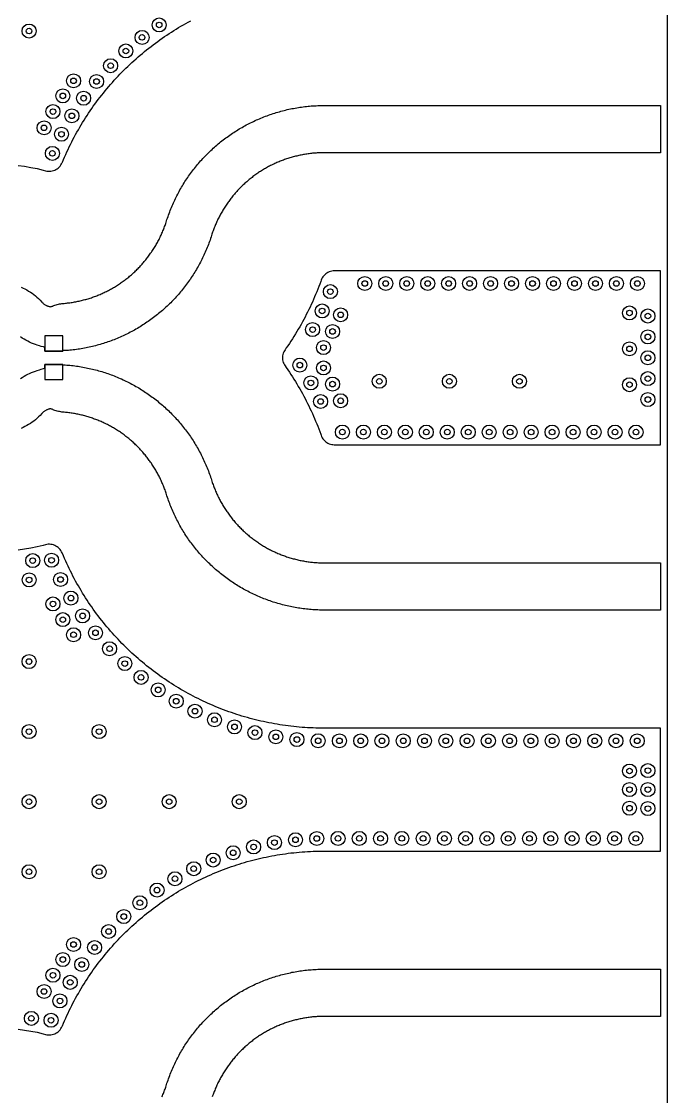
# Model space of a CAD drawing. Header units: millimetres. Extents: x 0 to 99, y -63 to 63.
# Drawn here: x 75.98 to 99.03, y -41.77 to -3.41 of the extents above; entities that cross this region are included whole.
import ezdxf

# ---------------------------------------------------------------- set-up
doc = ezdxf.new("R2010")
doc.units = ezdxf.units.MM
for name, color, linetype in [('BOARD_OUTLINE', 5, 'Continuous'), ('RES_PADS_0402', 6, 'Continuous'), ('TOP_COPPER', 1, 'Continuous'), ('TOP_GROUND_POUR', 3, 'Continuous'), ('VIA_HOLES', 7, 'Continuous'), ('VIA_PADS', 2, 'Continuous')]:
    doc.layers.add(name, color=color, linetype=linetype)

msp = doc.modelspace()

# ---------------------------------------------------------------- linework, layer by layer
at = {"layer": 'BOARD_OUTLINE'}
msp.add_lwpolyline([(-0.25, -63.449), (99.034, -63.449), (99.034, 63.449), (-0.25, 63.449)], close=True, dxfattribs=at)
at = {"layer": 'RES_PADS_0402'}
for points in [[(76.813, -15.17), (77.453, -15.17), (77.453, -14.63), (76.813, -14.63)], [(76.813, -16.19), (77.453, -16.19), (77.453, -15.65), (76.813, -15.65)]]:
    msp.add_lwpolyline(points, close=True, dxfattribs=at)
at = {"layer": 'TOP_COPPER'}
for points in [[(75.97, -12.89), (76.038, -12.921), (76.105, -12.953), (76.171, -12.989), (76.235, -13.027), (76.298, -13.067), (76.359, -13.109), (76.419, -13.154), (76.477, -13.2), (76.533, -13.249), (76.588, -13.3), (76.641, -13.353), (76.706, -13.423), (76.721, -13.439), (76.737, -13.454), (76.753, -13.468), (76.77, -13.481), (76.788, -13.494), (76.806, -13.507), (76.824, -13.518), (76.843, -13.529), (76.862, -13.54), (76.881, -13.549), (76.901, -13.558), (76.921, -13.566), (76.941, -13.574), (76.962, -13.58), (76.983, -13.584), (77.005, -13.586), (77.027, -13.584), (77.05, -13.58), (77.071, -13.574), (77.093, -13.566), (77.113, -13.556), (77.133, -13.545), (77.175, -13.532), (77.217, -13.521), (77.258, -13.509), (77.299, -13.498), (77.34, -13.489), (77.382, -13.481), (77.423, -13.475), (77.464, -13.471), (77.505, -13.467), (77.546, -13.463), (77.587, -13.459), (77.628, -13.454), (77.669, -13.449), (77.71, -13.444), (77.751, -13.438), (77.792, -13.432), (77.833, -13.425), (77.874, -13.418), (77.915, -13.41), (77.955, -13.403), (77.996, -13.394), (78.036, -13.386), (78.076, -13.377), (78.117, -13.367), (78.157, -13.357), (78.197, -13.347), (78.237, -13.336), (78.277, -13.325), (78.317, -13.314), (78.356, -13.302), (78.396, -13.29), (78.435, -13.277), (78.474, -13.265), (78.514, -13.251), (78.553, -13.237), (78.591, -13.223), (78.63, -13.209), (78.669, -13.194), (78.707, -13.179), (78.745, -13.163), (78.784, -13.147), (78.822, -13.131), (78.859, -13.114), (78.897, -13.097), (78.935, -13.079), (78.972, -13.062), (79.009, -13.043), (79.046, -13.025), (79.083, -13.006), (79.119, -12.986), (79.156, -12.967), (79.192, -12.947), (79.228, -12.926), (79.264, -12.906), (79.299, -12.885), (79.335, -12.863), (79.37, -12.841), (79.405, -12.819), (79.439, -12.797), (79.474, -12.774), (79.508, -12.751), (79.542, -12.727), (79.576, -12.704), (79.61, -12.68), (79.643, -12.655), (79.676, -12.63), (79.709, -12.605), (79.742, -12.58), (79.774, -12.554), (79.806, -12.528), (79.838, -12.502), (79.87, -12.475), (79.901, -12.448), (79.932, -12.421), (79.963, -12.393), (79.993, -12.365), (80.024, -12.337), (80.054, -12.308), (80.083, -12.28), (80.113, -12.251), (80.142, -12.221), (80.171, -12.191), (80.199, -12.162), (80.227, -12.131), (80.255, -12.101), (80.283, -12.07), (80.31, -12.039), (80.337, -12.008), (80.364, -11.976), (80.39, -11.944), (80.417, -11.912), (80.442, -11.88), (80.468, -11.847), (80.493, -11.815), (80.518, -11.781), (80.542, -11.748), (80.566, -11.715), (80.59, -11.681), (80.614, -11.647), (80.637, -11.612), (80.66, -11.578), (80.682, -11.543), (80.705, -11.508), (80.726, -11.473), (80.748, -11.438), (80.769, -11.402), (80.79, -11.367), (80.81, -11.331), (80.83, -11.294), (80.85, -11.258), (80.869, -11.221), (80.888, -11.185), (80.907, -11.148), (80.925, -11.111), (80.943, -11.073), (80.961, -11.036), (80.978, -10.998), (80.994, -10.961), (81.011, -10.923), (81.027, -10.884), (81.043, -10.846), (81.058, -10.808), (81.073, -10.769), (81.087, -10.73), (81.102, -10.692), (81.115, -10.653), (81.129, -10.614), (81.142, -10.574), (81.172, -10.48), (81.19, -10.425), (81.209, -10.37), (81.228, -10.315), (81.248, -10.261), (81.269, -10.207), (81.289, -10.153), (81.311, -10.099), (81.333, -10.045), (81.355, -9.992), (81.378, -9.939), (81.402, -9.886), (81.426, -9.833), (81.45, -9.781), (81.475, -9.729), (81.501, -9.677), (81.527, -9.625), (81.554, -9.574), (81.581, -9.522), (81.608, -9.471), (81.636, -9.421), (81.665, -9.371), (81.694, -9.32), (81.724, -9.271), (81.754, -9.221), (81.784, -9.172), (81.815, -9.123), (81.847, -9.074), (81.879, -9.026), (81.911, -8.978), (81.944, -8.931), (81.977, -8.883), (82.011, -8.836), (82.046, -8.79), (82.08, -8.743), (82.116, -8.697), (82.151, -8.652), (82.187, -8.606), (82.224, -8.562), (82.261, -8.517), (82.298, -8.473), (82.336, -8.429), (82.374, -8.386), (82.413, -8.343), (82.452, -8.3), (82.492, -8.258), (82.532, -8.216), (82.572, -8.174), (82.613, -8.133), (82.654, -8.092), (82.696, -8.052), (82.738, -8.012), (82.78, -7.973), (82.823, -7.933), (82.866, -7.895), (82.909, -7.857), (82.953, -7.819), (82.997, -7.781), (83.042, -7.745), (83.087, -7.708), (83.132, -7.672), (83.178, -7.636), (83.224, -7.601), (83.27, -7.567), (83.317, -7.532), (83.364, -7.499), (83.411, -7.465), (83.459, -7.432), (83.507, -7.4), (83.555, -7.368), (83.604, -7.337), (83.653, -7.306), (83.702, -7.275), (83.752, -7.245), (83.801, -7.216), (83.852, -7.187), (83.902, -7.158), (83.953, -7.13), (84.004, -7.103), (84.055, -7.076), (84.106, -7.049), (84.158, -7.023), (84.21, -6.998), (84.262, -6.973), (84.315, -6.948), (84.367, -6.924), (84.42, -6.901), (84.473, -6.878), (84.527, -6.855), (84.58, -6.833), (84.634, -6.812), (84.688, -6.791), (84.743, -6.771), (84.797, -6.751), (84.852, -6.732), (84.906, -6.713), (84.961, -6.695), (85.017, -6.678), (85.072, -6.661), (85.127, -6.644), (85.183, -6.628), (85.239, -6.613), (85.295, -6.598), (85.351, -6.583), (85.407, -6.57), (85.464, -6.556), (85.52, -6.544), (85.577, -6.532), (85.633, -6.52), (85.69, -6.509), (85.747, -6.499), (85.804, -6.489), (85.861, -6.479), (85.919, -6.471), (85.976, -6.462), (86.033, -6.455), (86.091, -6.448), (86.148, -6.441), (86.206, -6.435), (86.264, -6.43), (86.321, -6.425), (86.379, -6.421), (86.437, -6.417), (86.495, -6.414), (86.552, -6.411), (86.61, -6.409), (86.668, -6.408), (86.726, -6.407), (86.784, -6.407), (98.784, -6.407), (98.784, -8.093), (86.784, -8.093), (86.743, -8.093), (86.701, -8.094), (86.66, -8.095), (86.619, -8.096), (86.577, -8.098), (86.536, -8.101), (86.495, -8.103), (86.453, -8.106), (86.412, -8.11), (86.371, -8.114), (86.33, -8.118), (86.289, -8.122), (86.248, -8.127), (86.207, -8.133), (86.166, -8.139), (86.125, -8.145), (86.084, -8.152), (86.043, -8.159), (86.003, -8.166), (85.962, -8.174), (85.922, -8.182), (85.881, -8.191), (85.841, -8.2), (85.801, -8.21), (85.76, -8.219), (85.72, -8.23), (85.68, -8.24), (85.64, -8.251), (85.601, -8.263), (85.561, -8.274), (85.522, -8.287), (85.482, -8.299), (85.443, -8.312), (85.404, -8.326), (85.365, -8.339), (85.326, -8.353), (85.287, -8.368), (85.249, -8.383), (85.21, -8.398), (85.172, -8.414), (85.134, -8.43), (85.096, -8.446), (85.058, -8.463), (85.02, -8.48), (84.983, -8.497), (84.945, -8.515), (84.908, -8.533), (84.871, -8.552), (84.835, -8.571), (84.798, -8.59), (84.762, -8.61), (84.725, -8.63), (84.689, -8.65), (84.654, -8.671), (84.618, -8.692), (84.583, -8.714), (84.547, -8.735), (84.513, -8.757), (84.478, -8.78), (84.443, -8.803), (84.409, -8.826), (84.375, -8.849), (84.341, -8.873), (84.308, -8.897), (84.274, -8.922), (84.241, -8.946), (84.208, -8.972), (84.176, -8.997), (84.143, -9.023), (84.111, -9.049), (84.079, -9.075), (84.048, -9.102), (84.016, -9.129), (83.985, -9.156), (83.954, -9.184), (83.924, -9.212), (83.894, -9.24), (83.864, -9.268), (83.834, -9.297), (83.805, -9.326), (83.775, -9.356), (83.747, -9.385), (83.718, -9.415), (83.69, -9.445), (83.662, -9.476), (83.634, -9.507), (83.607, -9.538), (83.58, -9.569), (83.553, -9.601), (83.527, -9.632), (83.501, -9.664), (83.475, -9.697), (83.449, -9.729), (83.424, -9.762), (83.399, -9.795), (83.375, -9.829), (83.351, -9.862), (83.327, -9.896), (83.303, -9.93), (83.28, -9.964), (83.257, -9.999), (83.235, -10.033), (83.213, -10.068), (83.191, -10.104), (83.169, -10.139), (83.148, -10.174), (83.128, -10.21), (83.107, -10.246), (83.087, -10.282), (83.067, -10.319), (83.048, -10.355), (83.029, -10.392), (83.01, -10.429), (82.992, -10.466), (82.974, -10.503), (82.957, -10.541), (82.94, -10.578), (82.923, -10.616), (82.906, -10.654), (82.89, -10.692), (82.875, -10.731), (82.859, -10.769), (82.844, -10.808), (82.83, -10.846), (82.816, -10.885), (82.802, -10.924), (82.788, -10.963), (82.775, -11.003), (82.745, -11.097), (82.727, -11.152), (82.708, -11.207), (82.689, -11.261), (82.669, -11.316), (82.649, -11.37), (82.628, -11.424), (82.606, -11.478), (82.584, -11.531), (82.562, -11.585), (82.539, -11.638), (82.515, -11.691), (82.491, -11.743), (82.467, -11.796), (82.442, -11.848), (82.416, -11.9), (82.39, -11.952), (82.364, -12.003), (82.337, -12.054), (82.309, -12.105), (82.281, -12.156), (82.252, -12.206), (82.223, -12.256), (82.194, -12.306), (82.164, -12.356), (82.133, -12.405), (82.102, -12.454), (82.071, -12.502), (82.039, -12.551), (82.006, -12.599), (81.973, -12.646), (81.94, -12.693), (81.906, -12.74), (81.872, -12.787), (81.837, -12.833), (81.802, -12.879), (81.766, -12.925), (81.73, -12.97), (81.693, -13.015), (81.656, -13.06), (81.619, -13.104), (81.581, -13.148), (81.543, -13.191), (81.504, -13.234), (81.465, -13.277), (81.425, -13.319), (81.386, -13.361), (81.345, -13.403), (81.304, -13.444), (81.263, -13.485), (81.222, -13.525), (81.18, -13.565), (81.137, -13.604), (81.095, -13.643), (81.052, -13.682), (81.008, -13.72), (80.964, -13.758), (80.92, -13.795), (80.875, -13.832), (80.83, -13.869), (80.785, -13.905), (80.739, -13.94), (80.693, -13.976), (80.647, -14.01), (80.6, -14.044), (80.553, -14.078), (80.506, -14.112), (80.458, -14.144), (80.41, -14.177), (80.362, -14.209), (80.313, -14.24), (80.264, -14.271), (80.215, -14.302), (80.166, -14.332), (80.116, -14.361), (80.066, -14.39), (80.015, -14.419), (79.965, -14.447), (79.914, -14.474), (79.862, -14.501), (79.811, -14.528), (79.759, -14.554), (79.707, -14.579), (79.655, -14.604), (79.603, -14.629), (79.55, -14.653), (79.497, -14.676), (79.444, -14.699), (79.39, -14.721), (79.337, -14.743), (79.283, -14.765), (79.229, -14.785), (79.175, -14.806), (79.12, -14.826), (79.066, -14.845), (79.011, -14.863), (78.956, -14.882), (78.901, -14.899), (78.845, -14.916), (78.79, -14.933), (78.734, -14.949), (78.678, -14.964), (78.622, -14.979), (78.566, -14.993), (78.51, -15.007), (78.454, -15.02), (78.397, -15.033), (78.341, -15.045), (78.284, -15.057), (78.227, -15.068), (78.17, -15.078), (78.113, -15.088), (78.056, -15.097), (77.999, -15.106), (77.941, -15.114), (77.884, -15.122), (77.826, -15.129), (77.769, -15.136), (77.711, -15.142), (77.654, -15.147), (77.596, -15.152), (77.538, -15.155), (77.48, -15.155), (77.453, -15.154), (77.453, -15.17), (76.813, -15.17), (76.813, -15.04), (76.761, -15.025), (76.688, -15.005), (76.617, -14.983), (76.545, -14.961), (76.475, -14.938), (76.404, -14.913), (76.335, -14.885), (76.267, -14.855), (76.201, -14.822), (76.135, -14.786), (76.071, -14.749), (76.008, -14.709), (75.947, -14.666)], [(75.947, -16.154), (76.008, -16.111), (76.071, -16.071), (76.135, -16.034), (76.201, -15.998), (76.267, -15.965), (76.335, -15.935), (76.404, -15.907), (76.475, -15.882), (76.545, -15.859), (76.617, -15.837), (76.688, -15.815), (76.761, -15.795), (76.813, -15.78), (76.813, -15.65), (77.453, -15.65), (77.453, -15.666), (77.48, -15.665), (77.538, -15.665), (77.596, -15.668), (77.654, -15.673), (77.711, -15.678), (77.769, -15.684), (77.826, -15.691), (77.884, -15.698), (77.941, -15.706), (77.999, -15.714), (78.056, -15.723), (78.113, -15.732), (78.17, -15.742), (78.227, -15.752), (78.284, -15.763), (78.341, -15.775), (78.397, -15.787), (78.454, -15.8), (78.51, -15.813), (78.566, -15.827), (78.622, -15.841), (78.678, -15.856), (78.734, -15.871), (78.79, -15.887), (78.845, -15.904), (78.901, -15.921), (78.956, -15.938), (79.011, -15.957), (79.066, -15.975), (79.12, -15.994), (79.175, -16.014), (79.229, -16.035), (79.283, -16.055), (79.337, -16.077), (79.39, -16.099), (79.444, -16.121), (79.497, -16.144), (79.55, -16.167), (79.603, -16.191), (79.655, -16.216), (79.707, -16.241), (79.759, -16.266), (79.811, -16.292), (79.862, -16.319), (79.914, -16.346), (79.965, -16.373), (80.015, -16.401), (80.066, -16.43), (80.116, -16.459), (80.166, -16.488), (80.215, -16.518), (80.264, -16.549), (80.313, -16.58), (80.362, -16.611), (80.41, -16.643), (80.458, -16.676), (80.506, -16.708), (80.553, -16.742), (80.6, -16.776), (80.647, -16.81), (80.693, -16.844), (80.739, -16.88), (80.785, -16.915), (80.83, -16.951), (80.875, -16.988), (80.92, -17.025), (80.964, -17.062), (81.008, -17.1), (81.052, -17.138), (81.095, -17.177), (81.137, -17.216), (81.18, -17.255), (81.222, -17.295), (81.263, -17.335), (81.304, -17.376), (81.345, -17.417), (81.386, -17.459), (81.425, -17.501), (81.465, -17.543), (81.504, -17.586), (81.543, -17.629), (81.581, -17.672), (81.619, -17.716), (81.656, -17.76), (81.693, -17.805), (81.73, -17.85), (81.766, -17.895), (81.802, -17.941), (81.837, -17.987), (81.872, -18.033), (81.906, -18.08), (81.94, -18.127), (81.973, -18.174), (82.006, -18.221), (82.039, -18.269), (82.071, -18.318), (82.102, -18.366), (82.133, -18.415), (82.164, -18.464), (82.194, -18.514), (82.223, -18.564), (82.252, -18.614), (82.281, -18.664), (82.309, -18.715), (82.337, -18.766), (82.364, -18.817), (82.39, -18.868), (82.416, -18.92), (82.442, -18.972), (82.467, -19.024), (82.491, -19.077), (82.515, -19.129), (82.539, -19.182), (82.562, -19.235), (82.584, -19.289), (82.606, -19.342), (82.628, -19.396), (82.649, -19.45), (82.669, -19.504), (82.689, -19.559), (82.708, -19.613), (82.727, -19.668), (82.745, -19.723), (82.775, -19.817), (82.788, -19.857), (82.802, -19.896), (82.816, -19.935), (82.83, -19.974), (82.844, -20.012), (82.859, -20.051), (82.875, -20.089), (82.89, -20.128), (82.906, -20.166), (82.923, -20.204), (82.94, -20.242), (82.957, -20.279), (82.974, -20.317), (82.992, -20.354), (83.01, -20.391), (83.029, -20.428), (83.048, -20.465), (83.067, -20.501), (83.087, -20.538), (83.107, -20.574), (83.128, -20.61), (83.148, -20.646), (83.169, -20.681), (83.191, -20.716), (83.213, -20.752), (83.235, -20.787), (83.257, -20.821), (83.28, -20.856), (83.303, -20.89), (83.327, -20.924), (83.351, -20.958), (83.375, -20.991), (83.399, -21.025), (83.424, -21.058), (83.449, -21.091), (83.475, -21.123), (83.501, -21.156), (83.527, -21.188), (83.553, -21.219), (83.58, -21.251), (83.607, -21.282), (83.634, -21.313), (83.662, -21.344), (83.69, -21.375), (83.718, -21.405), (83.747, -21.435), (83.775, -21.464), (83.805, -21.494), (83.834, -21.523), (83.864, -21.552), (83.894, -21.58), (83.924, -21.608), (83.954, -21.636), (83.985, -21.664), (84.016, -21.691), (84.048, -21.718), (84.079, -21.745), (84.111, -21.771), (84.143, -21.797), (84.176, -21.823), (84.208, -21.848), (84.241, -21.874), (84.274, -21.898), (84.308, -21.923), (84.341, -21.947), (84.375, -21.971), (84.409, -21.994), (84.443, -22.017), (84.478, -22.04), (84.513, -22.063), (84.547, -22.085), (84.583, -22.106), (84.618, -22.128), (84.654, -22.149), (84.689, -22.17), (84.725, -22.19), (84.762, -22.21), (84.798, -22.23), (84.835, -22.249), (84.871, -22.268), (84.908, -22.287), (84.945, -22.305), (84.983, -22.323), (85.02, -22.34), (85.058, -22.357), (85.096, -22.374), (85.134, -22.39), (85.172, -22.406), (85.21, -22.422), (85.249, -22.437), (85.287, -22.452), (85.326, -22.467), (85.365, -22.481), (85.404, -22.494), (85.443, -22.508), (85.482, -22.521), (85.522, -22.533), (85.561, -22.546), (85.601, -22.557), (85.64, -22.569), (85.68, -22.58), (85.72, -22.59), (85.76, -22.601), (85.801, -22.61), (85.841, -22.62), (85.881, -22.629), (85.922, -22.638), (85.962, -22.646), (86.003, -22.654), (86.043, -22.661), (86.084, -22.668), (86.125, -22.675), (86.166, -22.681), (86.207, -22.687), (86.248, -22.693), (86.289, -22.698), (86.33, -22.702), (86.371, -22.706), (86.412, -22.71), (86.453, -22.714), (86.495, -22.717), (86.536, -22.719), (86.577, -22.722), (86.619, -22.724), (86.66, -22.725), (86.701, -22.726), (86.743, -22.727), (86.784, -22.727), (98.784, -22.727), (98.784, -24.413), (86.784, -24.413), (86.726, -24.413), (86.668, -24.412), (86.61, -24.411), (86.552, -24.409), (86.495, -24.406), (86.437, -24.403), (86.379, -24.399), (86.321, -24.395), (86.264, -24.39), (86.206, -24.385), (86.148, -24.379), (86.091, -24.372), (86.033, -24.365), (85.976, -24.358), (85.919, -24.349), (85.861, -24.341), (85.804, -24.331), (85.747, -24.321), (85.69, -24.311), (85.633, -24.3), (85.577, -24.288), (85.52, -24.276), (85.464, -24.264), (85.407, -24.25), (85.351, -24.237), (85.295, -24.222), (85.239, -24.207), (85.183, -24.192), (85.127, -24.176), (85.072, -24.159), (85.017, -24.142), (84.961, -24.125), (84.906, -24.107), (84.852, -24.088), (84.797, -24.069), (84.743, -24.049), (84.688, -24.029), (84.634, -24.008), (84.58, -23.987), (84.527, -23.965), (84.473, -23.942), (84.42, -23.919), (84.367, -23.896), (84.315, -23.872), (84.262, -23.847), (84.21, -23.822), (84.158, -23.797), (84.106, -23.771), (84.055, -23.744), (84.004, -23.717), (83.953, -23.69), (83.902, -23.662), (83.852, -23.633), (83.801, -23.604), (83.752, -23.575), (83.702, -23.545), (83.653, -23.514), (83.604, -23.483), (83.555, -23.452), (83.507, -23.42), (83.459, -23.388), (83.411, -23.355), (83.364, -23.321), (83.317, -23.288), (83.27, -23.253), (83.224, -23.219), (83.178, -23.184), (83.132, -23.148), (83.087, -23.112), (83.042, -23.075), (82.997, -23.039), (82.953, -23.001), (82.909, -22.963), (82.866, -22.925), (82.823, -22.887), (82.78, -22.847), (82.738, -22.808), (82.696, -22.768), (82.654, -22.728), (82.613, -22.687), (82.572, -22.646), (82.532, -22.604), (82.492, -22.562), (82.452, -22.52), (82.413, -22.477), (82.374, -22.434), (82.336, -22.391), (82.298, -22.347), (82.261, -22.303), (82.224, -22.258), (82.187, -22.214), (82.151, -22.168), (82.116, -22.123), (82.08, -22.077), (82.046, -22.03), (82.011, -21.984), (81.977, -21.937), (81.944, -21.889), (81.911, -21.842), (81.879, -21.794), (81.847, -21.746), (81.815, -21.697), (81.784, -21.648), (81.754, -21.599), (81.724, -21.549), (81.694, -21.5), (81.665, -21.449), (81.636, -21.399), (81.608, -21.349), (81.581, -21.298), (81.554, -21.246), (81.527, -21.195), (81.501, -21.143), (81.475, -21.091), (81.45, -21.039), (81.426, -20.987), (81.402, -20.934), (81.378, -20.881), (81.355, -20.828), (81.333, -20.775), (81.311, -20.721), (81.289, -20.667), (81.269, -20.613), (81.248, -20.559), (81.228, -20.505), (81.209, -20.45), (81.19, -20.395), (81.172, -20.34), (81.142, -20.246), (81.129, -20.206), (81.115, -20.167), (81.102, -20.128), (81.087, -20.09), (81.073, -20.051), (81.058, -20.012), (81.043, -19.974), (81.027, -19.936), (81.011, -19.897), (80.994, -19.859), (80.978, -19.822), (80.961, -19.784), (80.943, -19.747), (80.925, -19.709), (80.907, -19.672), (80.888, -19.635), (80.869, -19.599), (80.85, -19.562), (80.83, -19.526), (80.81, -19.489), (80.79, -19.453), (80.769, -19.418), (80.748, -19.382), (80.726, -19.347), (80.705, -19.312), (80.682, -19.277), (80.66, -19.242), (80.637, -19.208), (80.614, -19.173), (80.59, -19.139), (80.566, -19.105), (80.542, -19.072), (80.518, -19.039), (80.493, -19.005), (80.468, -18.973), (80.442, -18.94), (80.417, -18.908), (80.39, -18.876), (80.364, -18.844), (80.337, -18.812), (80.31, -18.781), (80.283, -18.75), (80.255, -18.719), (80.227, -18.689), (80.199, -18.658), (80.171, -18.629), (80.142, -18.599), (80.113, -18.569), (80.083, -18.54), (80.054, -18.512), (80.024, -18.483), (79.993, -18.455), (79.963, -18.427), (79.932, -18.399), (79.901, -18.372), (79.87, -18.345), (79.838, -18.318), (79.806, -18.292), (79.774, -18.266), (79.742, -18.24), (79.709, -18.215), (79.676, -18.19), (79.643, -18.165), (79.61, -18.14), (79.576, -18.116), (79.542, -18.093), (79.508, -18.069), (79.474, -18.046), (79.439, -18.023), (79.405, -18.001), (79.37, -17.979), (79.335, -17.957), (79.299, -17.935), (79.264, -17.914), (79.228, -17.894), (79.192, -17.873), (79.156, -17.853), (79.119, -17.834), (79.083, -17.814), (79.046, -17.795), (79.009, -17.777), (78.972, -17.758), (78.935, -17.741), (78.897, -17.723), (78.859, -17.706), (78.822, -17.689), (78.784, -17.673), (78.745, -17.657), (78.707, -17.641), (78.669, -17.626), (78.63, -17.611), (78.591, -17.597), (78.553, -17.583), (78.514, -17.569), (78.474, -17.555), (78.435, -17.543), (78.396, -17.53), (78.356, -17.518), (78.317, -17.506), (78.277, -17.495), (78.237, -17.484), (78.197, -17.473), (78.157, -17.463), (78.117, -17.453), (78.076, -17.443), (78.036, -17.434), (77.996, -17.426), (77.955, -17.417), (77.915, -17.41), (77.874, -17.402), (77.833, -17.395), (77.792, -17.388), (77.751, -17.382), (77.71, -17.376), (77.669, -17.371), (77.628, -17.366), (77.587, -17.361), (77.546, -17.357), (77.505, -17.353), (77.464, -17.349), (77.423, -17.345), (77.382, -17.339), (77.34, -17.331), (77.299, -17.322), (77.258, -17.311), (77.217, -17.299), (77.175, -17.288), (77.133, -17.275), (77.113, -17.264), (77.093, -17.254), (77.071, -17.246), (77.05, -17.24), (77.027, -17.236), (77.005, -17.234), (76.983, -17.236), (76.962, -17.24), (76.941, -17.246), (76.921, -17.254), (76.901, -17.262), (76.881, -17.271), (76.862, -17.28), (76.843, -17.291), (76.824, -17.302), (76.806, -17.313), (76.788, -17.326), (76.77, -17.339), (76.753, -17.352), (76.737, -17.366), (76.721, -17.381), (76.706, -17.397), (76.641, -17.467), (76.588, -17.52), (76.533, -17.571), (76.477, -17.62), (76.419, -17.666), (76.359, -17.711), (76.298, -17.753), (76.235, -17.793), (76.171, -17.831), (76.105, -17.867), (76.038, -17.899), (75.97, -17.93)], [(80.994, -41.781), (81.011, -41.743), (81.027, -41.704), (81.043, -41.666), (81.058, -41.628), (81.073, -41.589), (81.087, -41.55), (81.102, -41.512), (81.115, -41.473), (81.129, -41.434), (81.142, -41.394), (81.172, -41.3), (81.19, -41.245), (81.209, -41.19), (81.228, -41.135), (81.248, -41.081), (81.269, -41.027), (81.289, -40.973), (81.311, -40.919), (81.333, -40.865), (81.355, -40.812), (81.378, -40.759), (81.402, -40.706), (81.426, -40.653), (81.45, -40.601), (81.475, -40.549), (81.501, -40.497), (81.527, -40.445), (81.554, -40.394), (81.581, -40.342), (81.608, -40.291), (81.636, -40.241), (81.665, -40.191), (81.694, -40.14), (81.724, -40.091), (81.754, -40.041), (81.784, -39.992), (81.815, -39.943), (81.847, -39.894), (81.879, -39.846), (81.911, -39.798), (81.944, -39.751), (81.977, -39.703), (82.011, -39.656), (82.046, -39.61), (82.08, -39.563), (82.116, -39.517), (82.151, -39.472), (82.187, -39.426), (82.224, -39.382), (82.261, -39.337), (82.298, -39.293), (82.336, -39.249), (82.374, -39.206), (82.413, -39.163), (82.452, -39.12), (82.492, -39.078), (82.532, -39.036), (82.572, -38.994), (82.613, -38.953), (82.654, -38.912), (82.696, -38.872), (82.738, -38.832), (82.78, -38.793), (82.823, -38.753), (82.866, -38.715), (82.909, -38.677), (82.953, -38.639), (82.997, -38.601), (83.042, -38.565), (83.087, -38.528), (83.132, -38.492), (83.178, -38.456), (83.224, -38.421), (83.27, -38.387), (83.317, -38.352), (83.364, -38.319), (83.411, -38.285), (83.459, -38.252), (83.507, -38.22), (83.555, -38.188), (83.604, -38.157), (83.653, -38.126), (83.702, -38.095), (83.752, -38.065), (83.801, -38.036), (83.852, -38.007), (83.902, -37.978), (83.953, -37.95), (84.004, -37.923), (84.055, -37.896), (84.106, -37.869), (84.158, -37.843), (84.21, -37.818), (84.262, -37.793), (84.315, -37.768), (84.367, -37.744), (84.42, -37.721), (84.473, -37.698), (84.527, -37.675), (84.58, -37.653), (84.634, -37.632), (84.688, -37.611), (84.743, -37.591), (84.797, -37.571), (84.852, -37.552), (84.906, -37.533), (84.961, -37.515), (85.017, -37.498), (85.072, -37.481), (85.127, -37.464), (85.183, -37.448), (85.239, -37.433), (85.295, -37.418), (85.351, -37.403), (85.407, -37.39), (85.464, -37.376), (85.52, -37.364), (85.577, -37.352), (85.633, -37.34), (85.69, -37.329), (85.747, -37.319), (85.804, -37.309), (85.861, -37.299), (85.919, -37.291), (85.976, -37.282), (86.033, -37.275), (86.091, -37.268), (86.148, -37.261), (86.206, -37.255), (86.264, -37.25), (86.321, -37.245), (86.379, -37.241), (86.437, -37.237), (86.495, -37.234), (86.552, -37.231), (86.61, -37.229), (86.668, -37.228), (86.726, -37.227), (86.784, -37.227), (98.784, -37.227), (98.784, -38.913), (86.784, -38.913), (86.743, -38.913), (86.701, -38.914), (86.66, -38.915), (86.619, -38.916), (86.577, -38.918), (86.536, -38.921), (86.495, -38.923), (86.453, -38.926), (86.412, -38.93), (86.371, -38.934), (86.33, -38.938), (86.289, -38.942), (86.248, -38.947), (86.207, -38.953), (86.166, -38.959), (86.125, -38.965), (86.084, -38.972), (86.043, -38.979), (86.003, -38.986), (85.962, -38.994), (85.922, -39.002), (85.881, -39.011), (85.841, -39.02), (85.801, -39.03), (85.76, -39.039), (85.72, -39.05), (85.68, -39.06), (85.64, -39.071), (85.601, -39.083), (85.561, -39.094), (85.522, -39.107), (85.482, -39.119), (85.443, -39.132), (85.404, -39.146), (85.365, -39.159), (85.326, -39.173), (85.287, -39.188), (85.249, -39.203), (85.21, -39.218), (85.172, -39.234), (85.134, -39.25), (85.096, -39.266), (85.058, -39.283), (85.02, -39.3), (84.983, -39.317), (84.945, -39.335), (84.908, -39.353), (84.871, -39.372), (84.835, -39.391), (84.798, -39.41), (84.762, -39.43), (84.725, -39.45), (84.689, -39.47), (84.654, -39.491), (84.618, -39.512), (84.583, -39.534), (84.547, -39.555), (84.513, -39.577), (84.478, -39.6), (84.443, -39.623), (84.409, -39.646), (84.375, -39.669), (84.341, -39.693), (84.308, -39.717), (84.274, -39.742), (84.241, -39.766), (84.208, -39.792), (84.176, -39.817), (84.143, -39.843), (84.111, -39.869), (84.079, -39.895), (84.048, -39.922), (84.016, -39.949), (83.985, -39.976), (83.954, -40.004), (83.924, -40.032), (83.894, -40.06), (83.864, -40.088), (83.834, -40.117), (83.805, -40.146), (83.775, -40.176), (83.747, -40.205), (83.718, -40.235), (83.69, -40.265), (83.662, -40.296), (83.634, -40.327), (83.607, -40.358), (83.58, -40.389), (83.553, -40.421), (83.527, -40.452), (83.501, -40.484), (83.475, -40.517), (83.449, -40.549), (83.424, -40.582), (83.399, -40.615), (83.375, -40.649), (83.351, -40.682), (83.327, -40.716), (83.303, -40.75), (83.28, -40.784), (83.257, -40.819), (83.235, -40.853), (83.213, -40.888), (83.191, -40.924), (83.169, -40.959), (83.148, -40.994), (83.128, -41.03), (83.107, -41.066), (83.087, -41.102), (83.067, -41.139), (83.048, -41.175), (83.029, -41.212), (83.01, -41.249), (82.992, -41.286), (82.974, -41.323), (82.957, -41.361), (82.94, -41.398), (82.923, -41.436), (82.906, -41.474), (82.89, -41.512), (82.875, -41.551), (82.859, -41.589), (82.844, -41.628), (82.83, -41.666), (82.816, -41.705), (82.802, -41.744), (82.788, -41.783)]]:
    msp.add_lwpolyline(points, dxfattribs=at)
at = {"layer": 'TOP_GROUND_POUR'}
for points in [[(75.858, -8.549), (76.085, -8.578), (76.311, -8.615), (76.535, -8.661), (76.758, -8.715), (76.837, -8.736), (76.884, -8.747), (76.932, -8.753), (76.98, -8.754), (77.029, -8.751), (77.076, -8.743), (77.123, -8.73), (77.168, -8.713), (77.211, -8.692), (77.252, -8.667), (77.291, -8.638), (77.326, -8.605), (77.359, -8.569), (77.387, -8.53), (77.412, -8.489), (77.432, -8.445), (77.439, -8.428), (77.478, -8.337), (77.517, -8.246), (77.557, -8.155), (77.599, -8.065), (77.641, -7.975), (77.684, -7.885), (77.727, -7.796), (77.772, -7.708), (77.818, -7.619), (77.864, -7.532), (77.911, -7.444), (77.96, -7.358), (78.009, -7.271), (78.059, -7.186), (78.109, -7.1), (78.161, -7.015), (78.213, -6.931), (78.266, -6.847), (78.32, -6.764), (78.375, -6.681), (78.431, -6.599), (78.487, -6.517), (78.544, -6.436), (78.602, -6.356), (78.661, -6.276), (78.721, -6.196), (78.781, -6.117), (78.842, -6.039), (78.904, -5.962), (78.967, -5.885), (79.03, -5.808), (79.094, -5.733), (79.159, -5.657), (79.225, -5.583), (79.291, -5.509), (79.358, -5.436), (79.426, -5.363), (79.495, -5.292), (79.564, -5.22), (79.634, -5.15), (79.704, -5.08), (79.775, -5.011), (79.847, -4.942), (79.92, -4.875), (79.993, -4.808), (80.067, -4.742), (80.141, -4.676), (80.217, -4.611), (80.293, -4.547), (80.369, -4.484), (80.446, -4.421), (80.524, -4.36), (80.602, -4.299), (80.681, -4.238), (80.76, -4.179), (80.841, -4.12), (80.921, -4.062), (81.002, -4.005), (81.084, -3.949), (81.166, -3.893), (81.249, -3.839), (81.333, -3.785), (81.416, -3.732), (81.501, -3.68), (81.586, -3.628), (81.671, -3.578), (81.757, -3.528), (81.843, -3.479), (81.93, -3.431), (82.018, -3.384)], [(75.858, -39.369), (76.085, -39.398), (76.311, -39.435), (76.535, -39.481), (76.758, -39.535), (76.837, -39.556), (76.884, -39.567), (76.932, -39.573), (76.98, -39.574), (77.028, -39.571), (77.076, -39.563), (77.122, -39.55), (77.168, -39.533), (77.211, -39.512), (77.252, -39.487), (77.291, -39.458), (77.326, -39.425), (77.358, -39.389), (77.387, -39.35), (77.412, -39.309), (77.432, -39.265), (77.439, -39.248), (77.478, -39.157), (77.517, -39.066), (77.558, -38.975), (77.598, -38.885), (77.641, -38.795), (77.684, -38.705), (77.728, -38.616), (77.772, -38.528), (77.818, -38.44), (77.864, -38.352), (77.912, -38.265), (77.96, -38.178), (78.009, -38.091), (78.058, -38.005), (78.109, -37.92), (78.161, -37.835), (78.213, -37.751), (78.266, -37.667), (78.32, -37.584), (78.375, -37.501), (78.431, -37.419), (78.487, -37.337), (78.544, -37.256), (78.602, -37.175), (78.661, -37.096), (78.721, -37.016), (78.781, -36.937), (78.842, -36.859), (78.904, -36.782), (78.967, -36.705), (79.03, -36.628), (79.094, -36.552), (79.159, -36.477), (79.225, -36.403), (79.291, -36.329), (79.358, -36.256), (79.426, -36.183), (79.494, -36.111), (79.564, -36.04), (79.633, -35.97), (79.704, -35.9), (79.775, -35.831), (79.847, -35.763), (79.92, -35.695), (79.993, -35.628), (80.067, -35.562), (80.142, -35.496), (80.217, -35.431), (80.293, -35.367), (80.369, -35.304), (80.446, -35.242), (80.524, -35.18), (80.602, -35.119), (80.681, -35.058), (80.761, -34.999), (80.84, -34.94), (80.921, -34.882), (81.002, -34.825), (81.084, -34.769), (81.166, -34.713), (81.249, -34.659), (81.332, -34.605), (81.416, -34.552), (81.501, -34.499), (81.586, -34.448), (81.671, -34.397), (81.757, -34.348), (81.843, -34.299), (81.93, -34.251), (82.018, -34.203), (82.105, -34.157), (82.194, -34.112), (82.282, -34.067), (82.371, -34.023), (82.461, -33.981), (82.551, -33.939), (82.641, -33.898), (82.732, -33.857), (82.823, -33.818), (82.915, -33.78), (83.007, -33.742), (83.099, -33.705), (83.192, -33.67), (83.284, -33.635), (83.378, -33.601), (83.471, -33.568), (83.565, -33.536), (83.66, -33.505), (83.754, -33.475), (83.849, -33.446), (83.944, -33.418), (84.039, -33.39), (84.135, -33.364), (84.231, -33.338), (84.327, -33.314), (84.424, -33.29), (84.52, -33.267), (84.617, -33.245), (84.714, -33.225), (84.811, -33.205), (84.909, -33.186), (85.007, -33.168), (85.104, -33.151), (85.202, -33.135), (85.3, -33.12), (85.399, -33.106), (85.497, -33.093), (85.596, -33.081), (85.694, -33.07), (85.793, -33.059), (85.892, -33.05), (85.991, -33.042), (86.09, -33.035), (86.189, -33.028), (86.288, -33.023), (86.387, -33.018), (86.486, -33.015), (86.585, -33.012), (86.685, -33.011), (86.769, -33.011), (86.884, -33.011), (98.784, -33.011), (98.784, -28.629), (86.934, -28.629), (86.83, -28.629), (86.769, -28.629), (86.678, -28.629), (86.585, -28.627), (86.486, -28.625), (86.387, -28.621), (86.288, -28.617), (86.189, -28.612), (86.09, -28.606), (85.991, -28.598), (85.892, -28.59), (85.793, -28.581), (85.694, -28.571), (85.596, -28.559), (85.497, -28.547), (85.399, -28.534), (85.3, -28.52), (85.202, -28.505), (85.104, -28.489), (85.007, -28.472), (84.909, -28.454), (84.812, -28.435), (84.714, -28.416), (84.617, -28.394), (84.52, -28.373), (84.424, -28.35), (84.327, -28.327), (84.231, -28.302), (84.135, -28.277), (84.04, -28.25), (83.944, -28.223), (83.849, -28.194), (83.754, -28.165), (83.66, -28.135), (83.565, -28.104), (83.471, -28.072), (83.378, -28.039), (83.284, -28.005), (83.191, -27.97), (83.099, -27.934), (83.007, -27.898), (82.915, -27.86), (82.823, -27.822), (82.732, -27.782), (82.641, -27.743), (82.551, -27.701), (82.461, -27.659), (82.371, -27.616), (82.282, -27.573), (82.194, -27.528), (82.105, -27.483), (82.018, -27.436), (81.93, -27.389), (81.843, -27.341), (81.757, -27.292), (81.671, -27.242), (81.586, -27.192), (81.501, -27.14), (81.416, -27.088), (81.333, -27.035), (81.249, -26.981), (81.166, -26.927), (81.084, -26.871), (81.002, -26.815), (80.921, -26.758), (80.841, -26.7), (80.76, -26.641), (80.681, -26.582), (80.602, -26.521), (80.524, -26.46), (80.446, -26.399), (80.369, -26.336), (80.293, -26.273), (80.217, -26.209), (80.141, -26.144), (80.067, -26.078), (79.993, -26.012), (79.92, -25.945), (79.847, -25.878), (79.775, -25.809), (79.704, -25.74), (79.634, -25.67), (79.564, -25.6), (79.495, -25.528), (79.426, -25.457), (79.358, -25.384), (79.291, -25.311), (79.225, -25.237), (79.159, -25.163), (79.094, -25.087), (79.03, -25.012), (78.967, -24.935), (78.904, -24.858), (78.842, -24.781), (78.781, -24.703), (78.721, -24.624), (78.661, -24.544), (78.602, -24.464), (78.544, -24.384), (78.487, -24.303), (78.431, -24.221), (78.375, -24.139), (78.32, -24.056), (78.266, -23.973), (78.213, -23.889), (78.161, -23.805), (78.109, -23.72), (78.059, -23.634), (78.009, -23.549), (77.96, -23.462), (77.911, -23.376), (77.864, -23.288), (77.818, -23.201), (77.772, -23.112), (77.727, -23.024), (77.684, -22.935), (77.641, -22.845), (77.599, -22.755), (77.557, -22.665), (77.517, -22.574), (77.478, -22.483), (77.439, -22.392), (77.432, -22.375), (77.412, -22.331), (77.387, -22.29), (77.359, -22.251), (77.326, -22.215), (77.291, -22.182), (77.252, -22.153), (77.211, -22.128), (77.168, -22.107), (77.123, -22.09), (77.076, -22.077), (77.029, -22.069), (76.98, -22.066), (76.932, -22.067), (76.884, -22.073), (76.837, -22.084), (76.758, -22.105), (76.535, -22.159), (76.311, -22.205), (76.085, -22.242), (75.858, -22.271)]]:
    msp.add_lwpolyline(points, dxfattribs=at)
msp.add_lwpolyline([(98.784, -12.309), (87.144, -12.309), (87.097, -12.312), (87.05, -12.318), (87.004, -12.329), (86.959, -12.345), (86.916, -12.364), (86.875, -12.388), (86.836, -12.415), (86.801, -12.446), (86.768, -12.48), (86.738, -12.517), (86.713, -12.557), (86.691, -12.599), (86.673, -12.643), (86.657, -12.686), (86.623, -12.779), (86.588, -12.872), (86.552, -12.964), (86.516, -13.057), (86.478, -13.148), (86.44, -13.24), (86.4, -13.331), (86.36, -13.422), (86.318, -13.512), (86.277, -13.602), (86.233, -13.691), (86.19, -13.781), (86.145, -13.869), (86.1, -13.957), (86.053, -14.045), (86.006, -14.132), (85.957, -14.219), (85.909, -14.305), (85.859, -14.391), (85.808, -14.477), (85.756, -14.561), (85.704, -14.646), (85.651, -14.73), (85.597, -14.813), (85.542, -14.896), (85.487, -14.978), (85.43, -15.059), (85.387, -15.121), (85.362, -15.16), (85.34, -15.203), (85.323, -15.247), (85.309, -15.292), (85.3, -15.339), (85.296, -15.386), (85.296, -15.433), (85.3, -15.481), (85.309, -15.527), (85.323, -15.573), (85.34, -15.617), (85.362, -15.659), (85.387, -15.699), (85.43, -15.76), (85.486, -15.842), (85.542, -15.924), (85.597, -16.007), (85.651, -16.09), (85.704, -16.174), (85.757, -16.258), (85.808, -16.343), (85.859, -16.429), (85.908, -16.515), (85.958, -16.601), (86.006, -16.688), (86.053, -16.775), (86.099, -16.863), (86.145, -16.951), (86.19, -17.04), (86.234, -17.128), (86.276, -17.218), (86.319, -17.308), (86.36, -17.398), (86.4, -17.489), (86.439, -17.58), (86.478, -17.671), (86.516, -17.763), (86.553, -17.856), (86.588, -17.948), (86.623, -18.041), (86.657, -18.134), (86.672, -18.177), (86.69, -18.221), (86.712, -18.263), (86.738, -18.303), (86.767, -18.34), (86.8, -18.374), (86.836, -18.405), (86.875, -18.432), (86.916, -18.456), (86.959, -18.475), (87.004, -18.491), (87.05, -18.502), (87.096, -18.508), (87.144, -18.511), (98.784, -18.511)], close=True, dxfattribs=at)
at = {"layer": 'VIA_HOLES'}
for centre in [(80.894, -3.534), (76.25, -3.75), (80.283, -3.977), (79.705, -4.462), (79.162, -4.987), (77.838, -5.527), (78.659, -5.55), (77.455, -6.065), (78.197, -6.148), (77.103, -6.625), (77.779, -6.776), (76.786, -7.204), (77.407, -7.434), (77.083, -8.115), (87.002, -13.05), (88.231, -12.759), (88.979, -12.759), (89.728, -12.759), (90.476, -12.759), (91.224, -12.759), (91.973, -12.759), (92.721, -12.759), (93.469, -12.759), (94.218, -12.759), (94.966, -12.759), (95.715, -12.759), (96.463, -12.759), (97.211, -12.759), (97.96, -12.759), (86.709, -13.739), (87.37, -13.877), (97.677, -13.811), (98.334, -13.919), (86.369, -14.405), (87.081, -14.471), (98.334, -14.665), (86.758, -15.047), (97.677, -15.09), (98.334, -15.41), (85.914, -15.671), (86.757, -15.773), (98.334, -16.155), (86.308, -16.307), (87.081, -16.349), (88.75, -16.25), (91.25, -16.25), (93.75, -16.25), (97.677, -16.37), (86.656, -16.969), (87.37, -16.944), (98.334, -16.901), (87.432, -18.061), (88.181, -18.061), (88.929, -18.061), (89.678, -18.061), (90.426, -18.061), (91.174, -18.061), (91.923, -18.061), (92.671, -18.061), (93.419, -18.061), (94.168, -18.061), (94.916, -18.061), (95.665, -18.061), (96.413, -18.061), (97.161, -18.061), (97.91, -18.061), (76.381, -22.649), (77.053, -22.635), (76.253, -23.337), (77.375, -23.323), (77.104, -24.195), (77.744, -23.986), (78.161, -24.621), (77.455, -24.755), (77.838, -25.293), (78.621, -25.224), (79.124, -25.792), (76.25, -26.25), (79.667, -26.323), (80.246, -26.814), (80.858, -27.262), (81.502, -27.665), (82.172, -28.02), (82.867, -28.326), (76.25, -28.75), (78.75, -28.75), (83.581, -28.582), (84.312, -28.786), (85.056, -28.937), (85.809, -29.034), (86.567, -29.077), (87.326, -29.079), (88.085, -29.079), (88.844, -29.079), (89.604, -29.079), (90.363, -29.079), (91.122, -29.079), (91.881, -29.079), (92.64, -29.079), (93.399, -29.079), (94.159, -29.079), (94.918, -29.079), (95.677, -29.079), (96.436, -29.079), (97.195, -29.079), (97.954, -29.079), (97.677, -30.156), (98.334, -30.143), (97.677, -30.82), (98.334, -30.82), (76.25, -31.25), (78.75, -31.25), (81.25, -31.25), (83.75, -31.25), (97.677, -31.484), (98.334, -31.497), (85.759, -32.61), (86.517, -32.564), (87.276, -32.561), (88.035, -32.561), (88.794, -32.561), (89.554, -32.561), (90.313, -32.561), (91.072, -32.561), (91.831, -32.561), (92.59, -32.561), (93.349, -32.561), (94.109, -32.561), (94.868, -32.561), (95.627, -32.561), (96.386, -32.561), (97.145, -32.561), (97.904, -32.561), (83.534, -33.073), (84.264, -32.866), (85.007, -32.711), (82.82, -33.332), (76.25, -33.75), (78.75, -33.75), (82.127, -33.642), (81.458, -34), (80.817, -34.406), (80.206, -34.857), (79.63, -35.35), (79.09, -35.884), (77.838, -36.347), (78.59, -36.455), (77.455, -36.885), (78.132, -37.06), (77.103, -37.445), (76.786, -38.024), (77.719, -37.697), (77.352, -38.361), (76.332, -38.983), (77.034, -39.051)]:
    msp.add_circle(centre, 0.1, dxfattribs=at)
at = {"layer": 'VIA_PADS'}
for centre in [(80.894, -3.534), (76.25, -3.75), (80.283, -3.977), (79.705, -4.462), (79.162, -4.987), (77.838, -5.527), (78.659, -5.55), (77.455, -6.065), (78.197, -6.148), (77.103, -6.625), (77.779, -6.776), (76.786, -7.204), (77.407, -7.434), (77.083, -8.115), (88.231, -12.759), (88.979, -12.759), (89.728, -12.759), (90.476, -12.759), (91.224, -12.759), (91.973, -12.759), (92.721, -12.759), (93.469, -12.759), (94.218, -12.759), (94.966, -12.759), (95.715, -12.759), (96.463, -12.759), (97.211, -12.759), (97.96, -12.759), (87.002, -13.05), (86.709, -13.739), (87.37, -13.877), (97.677, -13.811), (98.334, -13.919), (86.369, -14.405), (87.081, -14.471), (98.334, -14.665), (86.758, -15.047), (97.677, -15.09), (98.334, -15.41), (85.914, -15.671), (86.757, -15.773), (86.308, -16.307), (87.081, -16.349), (88.75, -16.25), (91.25, -16.25), (93.75, -16.25), (98.334, -16.155), (97.677, -16.37), (86.656, -16.969), (87.37, -16.944), (98.334, -16.901), (87.432, -18.061), (88.181, -18.061), (88.929, -18.061), (89.678, -18.061), (90.426, -18.061), (91.174, -18.061), (91.923, -18.061), (92.671, -18.061), (93.419, -18.061), (94.168, -18.061), (94.916, -18.061), (95.665, -18.061), (96.413, -18.061), (97.161, -18.061), (97.91, -18.061), (76.381, -22.649), (77.053, -22.635), (76.253, -23.337), (77.375, -23.323), (77.744, -23.986), (77.104, -24.195), (77.455, -24.755), (78.161, -24.621), (77.838, -25.293), (78.621, -25.224), (79.124, -25.792), (76.25, -26.25), (79.667, -26.323), (80.246, -26.814), (80.858, -27.262), (81.502, -27.665), (82.172, -28.02), (82.867, -28.326), (83.581, -28.582), (76.25, -28.75), (78.75, -28.75), (84.312, -28.786), (85.056, -28.937), (85.809, -29.034), (86.567, -29.077), (87.326, -29.079), (88.085, -29.079), (88.844, -29.079), (89.604, -29.079), (90.363, -29.079), (91.122, -29.079), (91.881, -29.079), (92.64, -29.079), (93.399, -29.079), (94.159, -29.079), (94.918, -29.079), (95.677, -29.079), (96.436, -29.079), (97.195, -29.079), (97.954, -29.079), (97.677, -30.156), (98.334, -30.143), (97.677, -30.82), (98.334, -30.82), (76.25, -31.25), (78.75, -31.25), (81.25, -31.25), (83.75, -31.25), (97.677, -31.484), (98.334, -31.497), (85.007, -32.711), (85.759, -32.61), (86.517, -32.564), (87.276, -32.561), (88.035, -32.561), (88.794, -32.561), (89.554, -32.561), (90.313, -32.561), (91.072, -32.561), (91.831, -32.561), (92.59, -32.561), (93.349, -32.561), (94.109, -32.561), (94.868, -32.561), (95.627, -32.561), (96.386, -32.561), (97.145, -32.561), (97.904, -32.561), (83.534, -33.073), (84.264, -32.866), (82.82, -33.332), (76.25, -33.75), (78.75, -33.75), (81.458, -34), (82.127, -33.642), (80.817, -34.406), (80.206, -34.857), (79.63, -35.35), (79.09, -35.884), (77.838, -36.347), (78.59, -36.455), (77.455, -36.885), (78.132, -37.06), (77.103, -37.445), (77.719, -37.697), (76.786, -38.024), (77.352, -38.361), (76.332, -38.983), (77.034, -39.051)]:
    msp.add_circle(centre, 0.25, dxfattribs=at)

doc.saveas('drawing.dxf')
